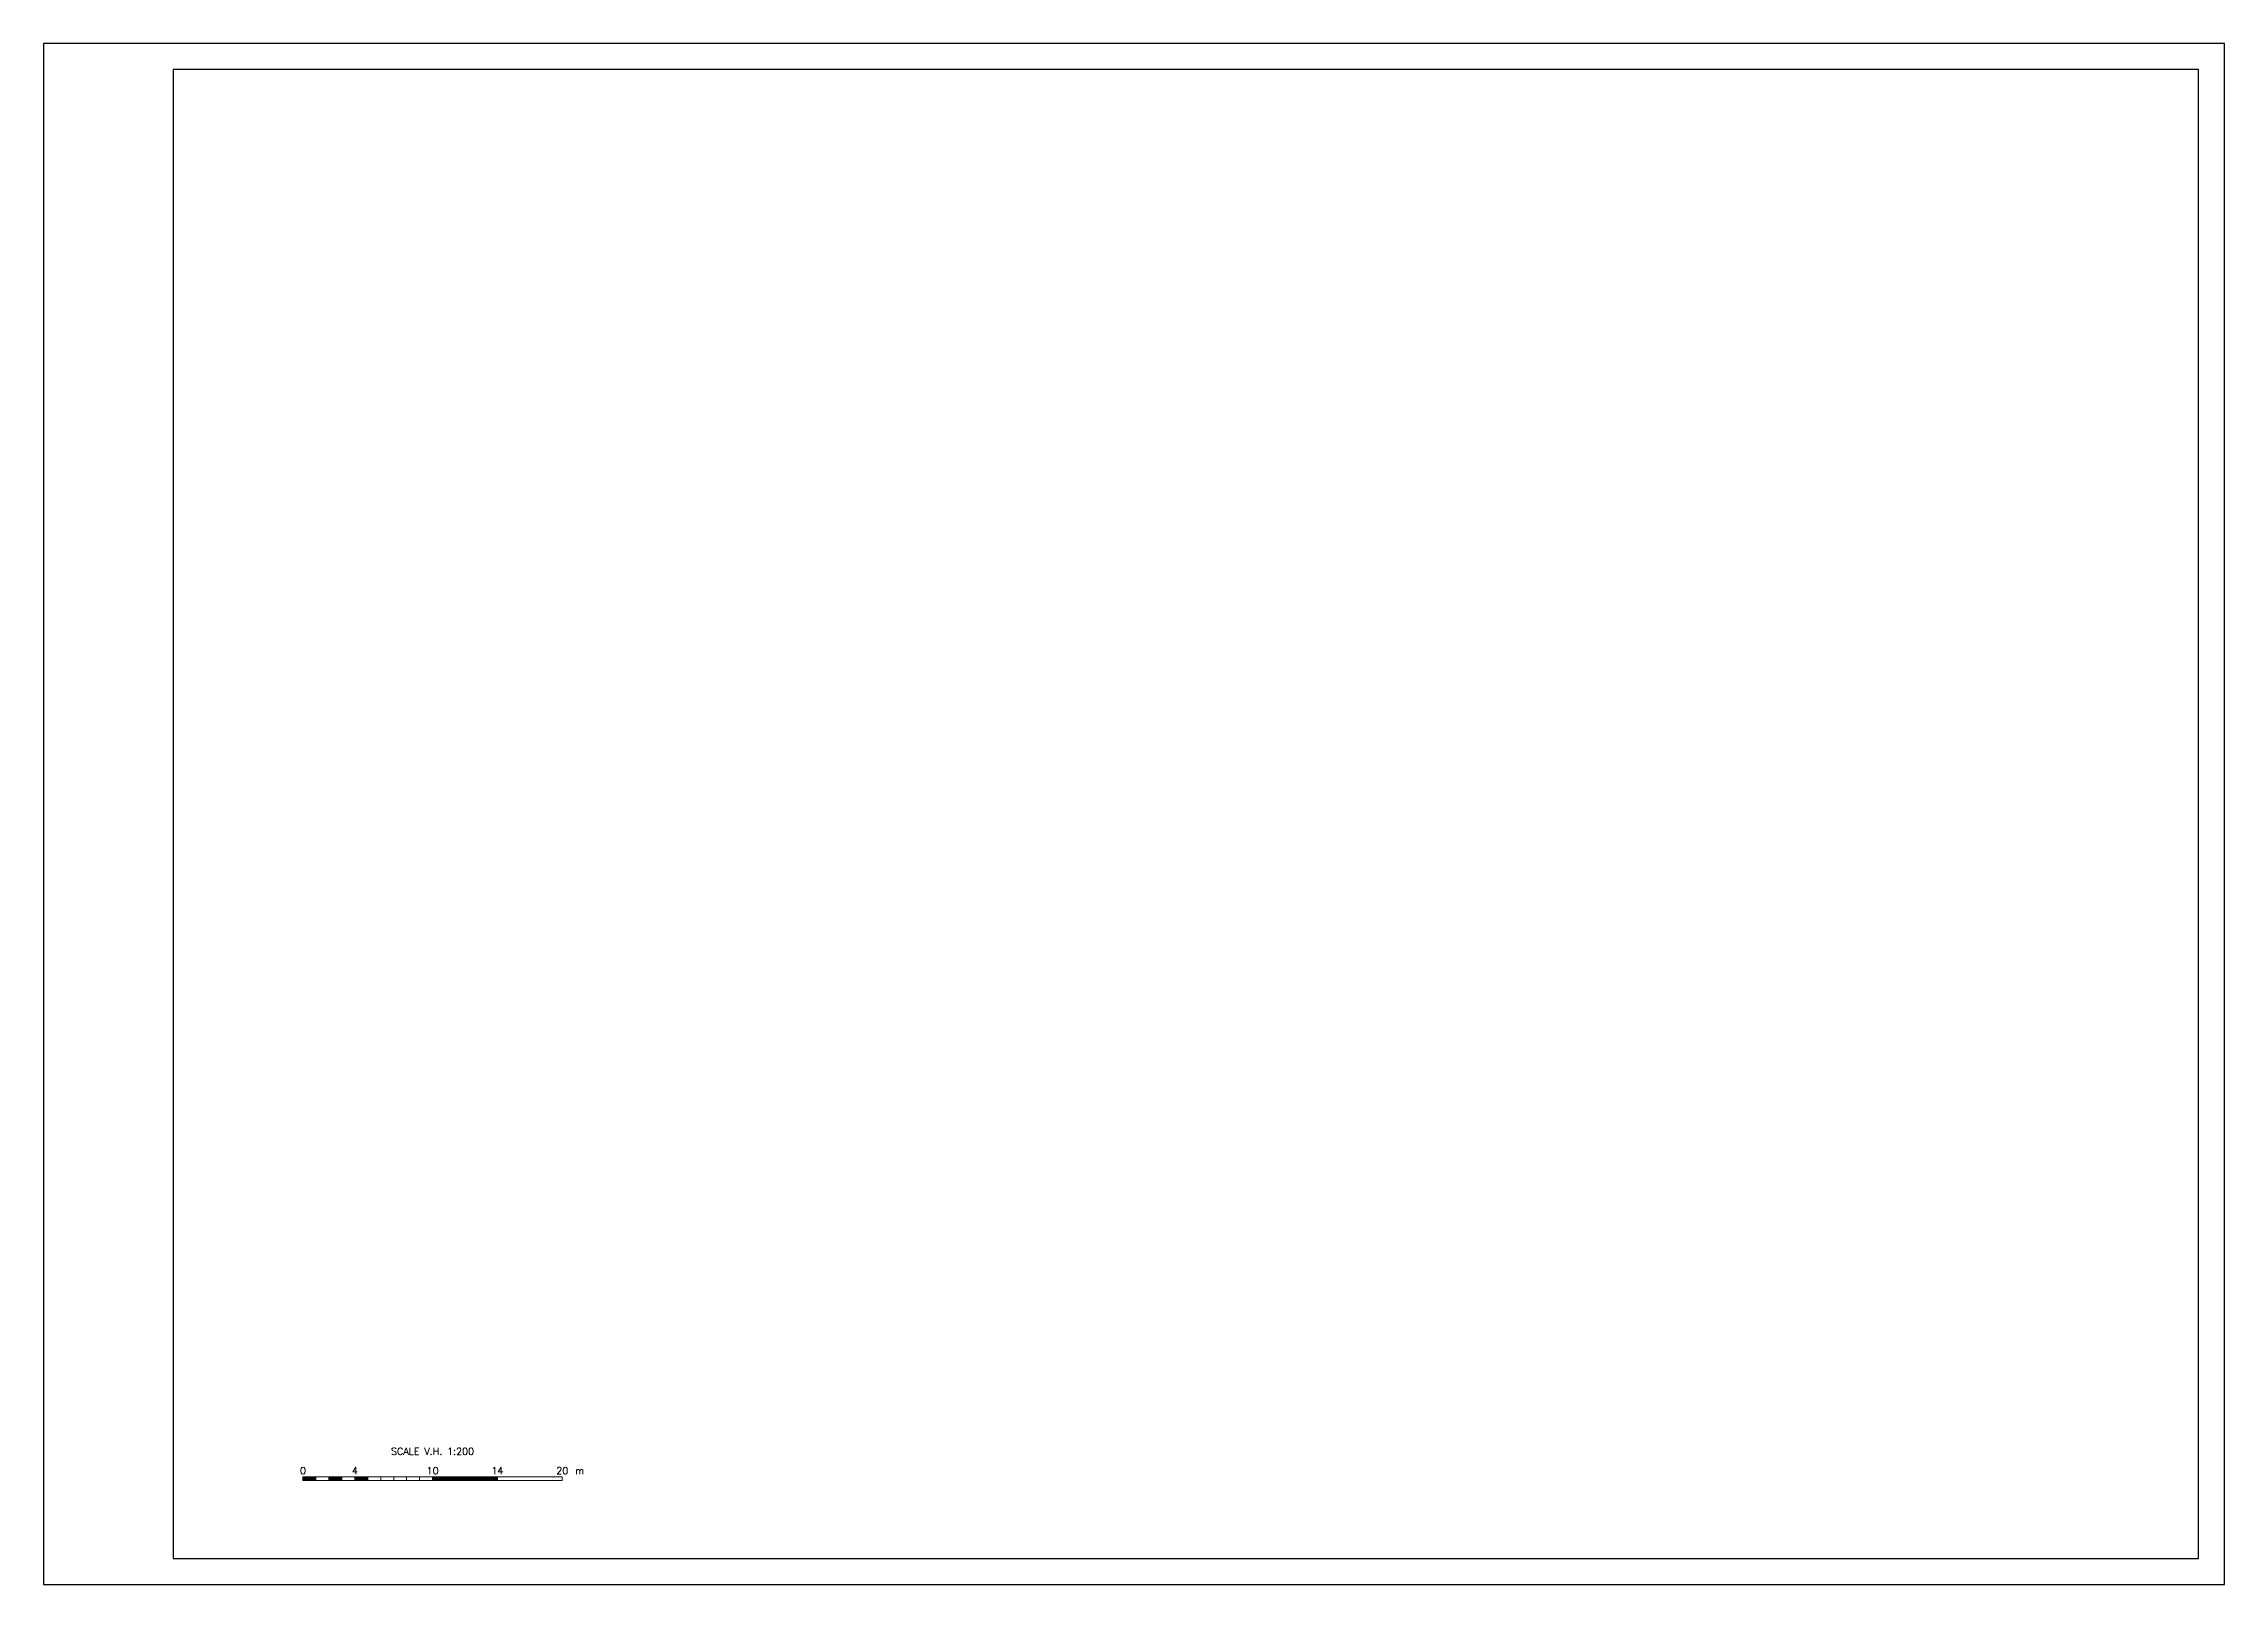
# Model space of a CAD drawing. Header units: metres. Extents: x -10 to 158, y -2 to 117.
import ezdxf
from ezdxf.enums import TextEntityAlignment as Align

# ---------------------------------------------------------------- set-up
doc = ezdxf.new("R2010")
doc.units = ezdxf.units.M
doc.header["$MEASUREMENT"] = 0
doc.layers.get('0').update_dxf_attribs({"linetype": 'CONTINUOUS'})
doc.styles.get("Standard").update_dxf_attribs({"font": 'simplex'})

# ---------------------------------------------------------------- blocks, each defined once
blk = doc.blocks.new('*X3')
at = {"color": 0}
for p, q in [((20000, 6250), (25000, 6250)), ((20000, 6200), (25000, 6200)), ((20000, 6150), (25000, 6150)), ((20000, 6100), (25000, 6100)), ((20000, 6050), (25000, 6050))]:
    blk.add_line(p, q, dxfattribs=at)
blk = doc.blocks.new('*X2')
at = {"color": 0}
for p, q in [((14000, 6250), (15000, 6250)), ((14000, 6200), (15000, 6200)), ((14000, 6150), (15000, 6150)), ((14000, 6100), (15000, 6100)), ((14000, 6050), (15000, 6050))]:
    blk.add_line(p, q, dxfattribs=at)
blk = doc.blocks.new('*X0')
at = {"color": 0}
for p, q in [((10000, 6250), (11000, 6250)), ((10000, 6200), (11000, 6200)), ((10000, 6150), (11000, 6150)), ((10000, 6100), (11000, 6100)), ((10000, 6050), (11000, 6050))]:
    blk.add_line(p, q, dxfattribs=at)
blk = doc.blocks.new('*X1')
at = {"color": 0}
for p, q in [((12000, 6250), (13000, 6250)), ((12000, 6200), (13000, 6200)), ((12000, 6150), (13000, 6150)), ((12000, 6100), (13000, 6100)), ((12000, 6050), (13000, 6050))]:
    blk.add_line(p, q, dxfattribs=at)

msp = doc.modelspace()

# ---------------------------------------------------------------- linework, layer by layer
at = {"color": 2}
msp.add_lwpolyline([(-10, -2), (158.2, -2), (158.2, 116.8), (-10, 116.8)], close=True, dxfattribs=at)
at = {"color": 6}
msp.add_lwpolyline([(0, 0), (156.2, 0), (156.2, 114.8), (0, 114.8)], close=True, dxfattribs=at)
at = {"color": 3, "lineweight": 0}
for points in [[(10, 6), (11, 6), (11, 6.3), (10, 6.3)], [(11, 6), (12, 6), (12, 6.3), (11, 6.3)], [(12, 6), (13, 6), (13, 6.3), (12, 6.3)], [(13, 6), (14, 6), (14, 6.3), (13, 6.3)], [(14, 6), (15, 6), (15, 6.3), (14, 6.3)], [(15, 6), (16, 6), (16, 6.3), (15, 6.3)], [(16, 6), (17, 6), (17, 6.3), (16, 6.3)], [(17, 6), (18, 6), (18, 6.3), (17, 6.3)], [(18, 6), (19, 6), (19, 6.3), (18, 6.3)], [(19, 6), (20, 6), (20, 6.3), (19, 6.3)], [(20, 6), (25, 6), (25, 6.3), (20, 6.3)], [(25, 6), (30, 6), (30, 6.3), (25, 6.3)]]:
    msp.add_lwpolyline(points, close=True, dxfattribs=at)

# ---------------------------------------------------------------- block references
at = {"color": 1, "lineweight": 0, "xscale": 0.001, "yscale": 0.001, "zscale": 0.001}
for name in ['*X0', '*X1', '*X2', '*X3']:
    msp.add_blockref(name, (0, 0), dxfattribs=at)

# ---------------------------------------------------------------- texts
at = {"color": 3}
for s, p in [('SCALE V.H. 1:200', (20, 8)), ('0', (10, 6.5)), ('4', (14, 6.5)), ('10', (20, 6.5)), ('14', (25, 6.5)), ('20', (30, 6.5))]:
    msp.add_text(s, height=0.54, dxfattribs=at).set_placement(p, align=Align.CENTER)
msp.add_text('m', height=0.54, dxfattribs=at).set_placement((31, 6.5))

doc.saveas('drawing.dxf')
